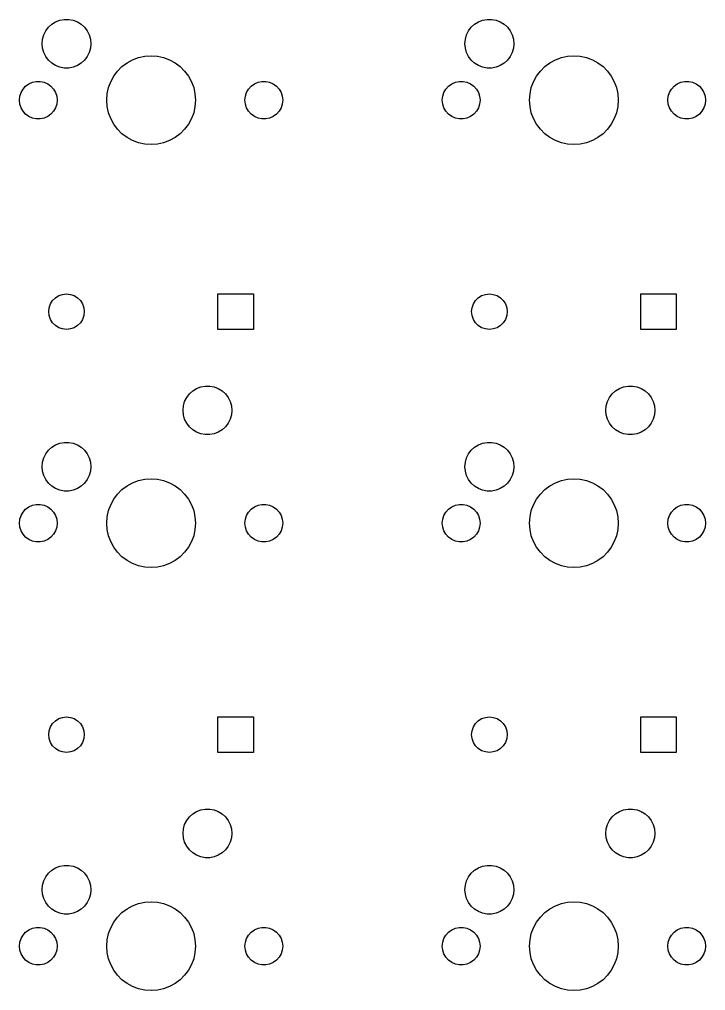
# Model space of a CAD drawing. Extents: x 1.29 to 4.49, y -7.63 to -0.77.
# Drawn here: x 2.967 to 4.183, y -4.279 to -2.557 of the extents above; entities that cross this region are included whole.
import ezdxf

# ---------------------------------------------------------------- set-up
doc = ezdxf.new("R2010")
doc.units = 0
doc.header["$MEASUREMENT"] = 0
doc.layers.add('BLACK', color=7, linetype='CONTINUOUS')

msp = doc.modelspace()

# ---------------------------------------------------------------- linework, layer by layer
at = {"layer": 'BLACK', "linetype": 'CONTINUOUS'}
for p, q in [((3.018, -2.5708), (3.0239, -2.5654)), ((3.0239, -2.5654), (3.0307, -2.5612)), ((3.0307, -2.5612), (3.0381, -2.5583)), ((3.0381, -2.5583), (3.046, -2.5569)), ((3.046, -2.5569), (3.054, -2.5569)), ((3.054, -2.5569), (3.0619, -2.5583)), ((3.0619, -2.5583), (3.0693, -2.5612)), ((3.0693, -2.5612), (3.0761, -2.5654)), ((3.0761, -2.5654), (3.082, -2.5708)), ((3.768, -2.5708), (3.7739, -2.5654)), ((3.7739, -2.5654), (3.7807, -2.5612)), ((3.7807, -2.5612), (3.7881, -2.5583)), ((3.7881, -2.5583), (3.796, -2.5569)), ((3.796, -2.5569), (3.804, -2.5569)), ((3.804, -2.5569), (3.8119, -2.5583)), ((3.8119, -2.5583), (3.8193, -2.5612)), ((3.8193, -2.5612), (3.8261, -2.5654)), ((3.8261, -2.5654), (3.832, -2.5708)), ((3.0096, -2.5844), (3.0132, -2.5772)), ((3.0132, -2.5772), (3.018, -2.5708)), ((3.082, -2.5708), (3.0868, -2.5772)), ((3.0868, -2.5772), (3.0904, -2.5844)), ((3.7596, -2.5844), (3.7632, -2.5772)), ((3.7632, -2.5772), (3.768, -2.5708)), ((3.832, -2.5708), (3.8368, -2.5772)), ((3.8368, -2.5772), (3.8404, -2.5844)), ((3.0067, -2.6), (3.0074, -2.592)), ((3.0074, -2.608), (3.0067, -2.6)), ((3.0074, -2.592), (3.0096, -2.5844)), ((3.0904, -2.5844), (3.0926, -2.592)), ((3.0926, -2.592), (3.0933, -2.6)), ((3.0933, -2.6), (3.0926, -2.608)), ((3.7567, -2.6), (3.7574, -2.592)), ((3.7574, -2.608), (3.7567, -2.6)), ((3.7574, -2.592), (3.7596, -2.5844)), ((3.8404, -2.5844), (3.8426, -2.592)), ((3.8426, -2.592), (3.8433, -2.6)), ((3.8433, -2.6), (3.8426, -2.608)), ((3.0096, -2.6156), (3.0074, -2.608)), ((3.0132, -2.6228), (3.0096, -2.6156)), ((3.0904, -2.6156), (3.0868, -2.6228)), ((3.0926, -2.608), (3.0904, -2.6156)), ((3.7596, -2.6156), (3.7574, -2.608)), ((3.7632, -2.6228), (3.7596, -2.6156)), ((3.8404, -2.6156), (3.8368, -2.6228)), ((3.8426, -2.608), (3.8404, -2.6156)), ((3.018, -2.6292), (3.0132, -2.6228)), ((3.0239, -2.6346), (3.018, -2.6292)), ((3.082, -2.6292), (3.0761, -2.6346)), ((3.0868, -2.6228), (3.082, -2.6292)), ((3.1484, -2.6405), (3.1574, -2.6338)), ((3.1574, -2.6338), (3.1673, -2.6284)), ((3.1673, -2.6284), (3.1778, -2.6244)), ((3.1778, -2.6244), (3.1888, -2.6221)), ((3.1888, -2.6221), (3.2, -2.6213)), ((3.2, -2.6213), (3.2112, -2.6221)), ((3.2112, -2.6221), (3.2222, -2.6244)), ((3.2222, -2.6244), (3.2327, -2.6284)), ((3.2327, -2.6284), (3.2426, -2.6338)), ((3.2426, -2.6338), (3.2516, -2.6405)), ((3.768, -2.6292), (3.7632, -2.6228)), ((3.7739, -2.6346), (3.768, -2.6292)), ((3.832, -2.6292), (3.8261, -2.6346)), ((3.8368, -2.6228), (3.832, -2.6292)), ((3.8984, -2.6405), (3.9074, -2.6338)), ((3.9074, -2.6338), (3.9173, -2.6284)), ((3.9173, -2.6284), (3.9278, -2.6244)), ((3.9278, -2.6244), (3.9388, -2.6221)), ((3.9388, -2.6221), (3.95, -2.6213)), ((3.95, -2.6213), (3.9612, -2.6221)), ((3.9612, -2.6221), (3.9722, -2.6244)), ((3.9722, -2.6244), (3.9827, -2.6284)), ((3.9827, -2.6284), (3.9926, -2.6338)), ((3.9926, -2.6338), (4.0016, -2.6405)), ((3.0307, -2.6388), (3.0239, -2.6346)), ((3.0381, -2.6417), (3.0307, -2.6388)), ((3.046, -2.6431), (3.0381, -2.6417)), ((3.054, -2.6431), (3.046, -2.6431)), ((3.0619, -2.6417), (3.054, -2.6431)), ((3.0693, -2.6388), (3.0619, -2.6417)), ((3.0761, -2.6346), (3.0693, -2.6388)), ((3.1338, -2.6574), (3.1405, -2.6484)), ((3.1405, -2.6484), (3.1484, -2.6405)), ((3.2516, -2.6405), (3.2595, -2.6484)), ((3.2595, -2.6484), (3.2662, -2.6574)), ((3.7807, -2.6388), (3.7739, -2.6346)), ((3.7881, -2.6417), (3.7807, -2.6388)), ((3.796, -2.6431), (3.7881, -2.6417)), ((3.804, -2.6431), (3.796, -2.6431)), ((3.8119, -2.6417), (3.804, -2.6431)), ((3.8193, -2.6388), (3.8119, -2.6417)), ((3.8261, -2.6346), (3.8193, -2.6388)), ((3.8838, -2.6574), (3.8905, -2.6484)), ((3.8905, -2.6484), (3.8984, -2.6405)), ((4.0016, -2.6405), (4.0095, -2.6484)), ((4.0095, -2.6484), (4.0162, -2.6574)), ((2.9833, -2.671), (2.9897, -2.6682)), ((2.9897, -2.6682), (2.9965, -2.6667)), ((2.9965, -2.6667), (3.0035, -2.6667)), ((3.0035, -2.6667), (3.0103, -2.6682)), ((3.0103, -2.6682), (3.0167, -2.671)), ((3.1244, -2.6778), (3.1284, -2.6673)), ((3.1284, -2.6673), (3.1338, -2.6574)), ((3.2662, -2.6574), (3.2716, -2.6673)), ((3.2716, -2.6673), (3.2756, -2.6778)), ((3.3833, -2.671), (3.3897, -2.6682)), ((3.3897, -2.6682), (3.3965, -2.6667)), ((3.3965, -2.6667), (3.4035, -2.6667)), ((3.4035, -2.6667), (3.4103, -2.6682)), ((3.4103, -2.6682), (3.4167, -2.671)), ((3.7333, -2.671), (3.7397, -2.6682)), ((3.7397, -2.6682), (3.7465, -2.6667)), ((3.7465, -2.6667), (3.7535, -2.6667)), ((3.7535, -2.6667), (3.7603, -2.6682)), ((3.7603, -2.6682), (3.7667, -2.671)), ((3.8744, -2.6778), (3.8784, -2.6673)), ((3.8784, -2.6673), (3.8838, -2.6574)), ((4.0162, -2.6574), (4.0216, -2.6673)), ((4.0216, -2.6673), (4.0256, -2.6778)), ((4.1333, -2.671), (4.1397, -2.6682)), ((4.1397, -2.6682), (4.1465, -2.6667)), ((4.1465, -2.6667), (4.1535, -2.6667)), ((4.1535, -2.6667), (4.1603, -2.6682)), ((4.1603, -2.6682), (4.1667, -2.671)), ((2.9694, -2.6864), (2.9729, -2.6803)), ((2.9729, -2.6803), (2.9776, -2.6751)), ((2.9776, -2.6751), (2.9833, -2.671)), ((3.0167, -2.671), (3.0224, -2.6751)), ((3.0224, -2.6751), (3.0271, -2.6803)), ((3.0271, -2.6803), (3.0306, -2.6864)), ((3.1221, -2.6888), (3.1244, -2.6778)), ((3.2756, -2.6778), (3.2779, -2.6888)), ((3.3694, -2.6864), (3.3729, -2.6803)), ((3.3729, -2.6803), (3.3776, -2.6751)), ((3.3776, -2.6751), (3.3833, -2.671)), ((3.4167, -2.671), (3.4224, -2.6751)), ((3.4224, -2.6751), (3.4271, -2.6803)), ((3.4271, -2.6803), (3.4306, -2.6864)), ((3.7194, -2.6864), (3.7229, -2.6803)), ((3.7229, -2.6803), (3.7276, -2.6751)), ((3.7276, -2.6751), (3.7333, -2.671)), ((3.7667, -2.671), (3.7724, -2.6751)), ((3.7724, -2.6751), (3.7771, -2.6803)), ((3.7771, -2.6803), (3.7806, -2.6864)), ((3.8721, -2.6888), (3.8744, -2.6778)), ((4.0256, -2.6778), (4.0279, -2.6888)), ((4.1194, -2.6864), (4.1229, -2.6803)), ((4.1229, -2.6803), (4.1276, -2.6751)), ((4.1276, -2.6751), (4.1333, -2.671)), ((4.1667, -2.671), (4.1724, -2.6751)), ((4.1724, -2.6751), (4.1771, -2.6803)), ((4.1771, -2.6803), (4.1806, -2.6864)), ((2.9665, -2.7), (2.9673, -2.693)), ((2.9673, -2.707), (2.9665, -2.7)), ((2.9673, -2.693), (2.9694, -2.6864)), ((3.0306, -2.6864), (3.0327, -2.693)), ((3.0327, -2.693), (3.0335, -2.7)), ((3.0335, -2.7), (3.0327, -2.707)), ((3.1213, -2.7), (3.1221, -2.6888)), ((3.1221, -2.7112), (3.1213, -2.7)), ((3.2779, -2.6888), (3.2787, -2.7)), ((3.2787, -2.7), (3.2779, -2.7112)), ((3.3665, -2.7), (3.3673, -2.693)), ((3.3673, -2.707), (3.3665, -2.7)), ((3.3673, -2.693), (3.3694, -2.6864)), ((3.4306, -2.6864), (3.4327, -2.693)), ((3.4327, -2.693), (3.4335, -2.7)), ((3.4335, -2.7), (3.4327, -2.707)), ((3.7165, -2.7), (3.7173, -2.693)), ((3.7173, -2.707), (3.7165, -2.7)), ((3.7173, -2.693), (3.7194, -2.6864)), ((3.7806, -2.6864), (3.7827, -2.693)), ((3.7827, -2.693), (3.7835, -2.7)), ((3.7835, -2.7), (3.7827, -2.707)), ((3.8713, -2.7), (3.8721, -2.6888)), ((3.8721, -2.7112), (3.8713, -2.7)), ((4.0279, -2.6888), (4.0287, -2.7)), ((4.0287, -2.7), (4.0279, -2.7112)), ((4.1165, -2.7), (4.1173, -2.693)), ((4.1173, -2.707), (4.1165, -2.7)), ((4.1173, -2.693), (4.1194, -2.6864)), ((4.1806, -2.6864), (4.1827, -2.693)), ((4.1827, -2.693), (4.1835, -2.7)), ((4.1835, -2.7), (4.1827, -2.707)), ((2.9694, -2.7136), (2.9673, -2.707)), ((2.9729, -2.7197), (2.9694, -2.7136)), ((2.9776, -2.7249), (2.9729, -2.7197)), ((3.0271, -2.7197), (3.0224, -2.7249)), ((3.0306, -2.7136), (3.0271, -2.7197)), ((3.0327, -2.707), (3.0306, -2.7136)), ((3.1244, -2.7222), (3.1221, -2.7112)), ((3.2779, -2.7112), (3.2756, -2.7222)), ((3.3694, -2.7136), (3.3673, -2.707)), ((3.3729, -2.7197), (3.3694, -2.7136)), ((3.3776, -2.7249), (3.3729, -2.7197)), ((3.4271, -2.7197), (3.4224, -2.7249)), ((3.4306, -2.7136), (3.4271, -2.7197)), ((3.4327, -2.707), (3.4306, -2.7136)), ((3.7194, -2.7136), (3.7173, -2.707)), ((3.7229, -2.7197), (3.7194, -2.7136)), ((3.7276, -2.7249), (3.7229, -2.7197)), ((3.7771, -2.7197), (3.7724, -2.7249)), ((3.7806, -2.7136), (3.7771, -2.7197)), ((3.7827, -2.707), (3.7806, -2.7136)), ((3.8744, -2.7222), (3.8721, -2.7112)), ((4.0279, -2.7112), (4.0256, -2.7222)), ((4.1194, -2.7136), (4.1173, -2.707)), ((4.1229, -2.7197), (4.1194, -2.7136)), ((4.1276, -2.7249), (4.1229, -2.7197)), ((4.1771, -2.7197), (4.1724, -2.7249)), ((4.1806, -2.7136), (4.1771, -2.7197)), ((4.1827, -2.707), (4.1806, -2.7136)), ((2.9833, -2.729), (2.9776, -2.7249)), ((2.9897, -2.7318), (2.9833, -2.729)), ((2.9965, -2.7333), (2.9897, -2.7318)), ((3.0035, -2.7333), (2.9965, -2.7333)), ((3.0103, -2.7318), (3.0035, -2.7333)), ((3.0167, -2.729), (3.0103, -2.7318)), ((3.0224, -2.7249), (3.0167, -2.729)), ((3.1284, -2.7327), (3.1244, -2.7222)), ((3.1338, -2.7426), (3.1284, -2.7327)), ((3.2716, -2.7327), (3.2662, -2.7426)), ((3.2756, -2.7222), (3.2716, -2.7327)), ((3.3833, -2.729), (3.3776, -2.7249)), ((3.3897, -2.7318), (3.3833, -2.729)), ((3.3965, -2.7333), (3.3897, -2.7318)), ((3.4035, -2.7333), (3.3965, -2.7333)), ((3.4103, -2.7318), (3.4035, -2.7333)), ((3.4167, -2.729), (3.4103, -2.7318)), ((3.4224, -2.7249), (3.4167, -2.729)), ((3.7333, -2.729), (3.7276, -2.7249)), ((3.7397, -2.7318), (3.7333, -2.729)), ((3.7465, -2.7333), (3.7397, -2.7318)), ((3.7535, -2.7333), (3.7465, -2.7333)), ((3.7603, -2.7318), (3.7535, -2.7333)), ((3.7667, -2.729), (3.7603, -2.7318)), ((3.7724, -2.7249), (3.7667, -2.729)), ((3.8784, -2.7327), (3.8744, -2.7222)), ((3.8838, -2.7426), (3.8784, -2.7327)), ((4.0216, -2.7327), (4.0162, -2.7426)), ((4.0256, -2.7222), (4.0216, -2.7327)), ((4.1333, -2.729), (4.1276, -2.7249)), ((4.1397, -2.7318), (4.1333, -2.729)), ((4.1465, -2.7333), (4.1397, -2.7318)), ((4.1535, -2.7333), (4.1465, -2.7333)), ((4.1603, -2.7318), (4.1535, -2.7333)), ((4.1667, -2.729), (4.1603, -2.7318)), ((4.1724, -2.7249), (4.1667, -2.729)), ((3.1405, -2.7516), (3.1338, -2.7426)), ((3.1484, -2.7595), (3.1405, -2.7516)), ((3.2595, -2.7516), (3.2516, -2.7595)), ((3.2662, -2.7426), (3.2595, -2.7516)), ((3.8905, -2.7516), (3.8838, -2.7426)), ((3.8984, -2.7595), (3.8905, -2.7516)), ((4.0095, -2.7516), (4.0016, -2.7595)), ((4.0162, -2.7426), (4.0095, -2.7516)), ((3.1574, -2.7662), (3.1484, -2.7595)), ((3.1673, -2.7716), (3.1574, -2.7662)), ((3.1778, -2.7756), (3.1673, -2.7716)), ((3.2327, -2.7716), (3.2222, -2.7756)), ((3.2426, -2.7662), (3.2327, -2.7716)), ((3.2516, -2.7595), (3.2426, -2.7662)), ((3.9074, -2.7662), (3.8984, -2.7595)), ((3.9173, -2.7716), (3.9074, -2.7662)), ((3.9278, -2.7756), (3.9173, -2.7716)), ((3.9827, -2.7716), (3.9722, -2.7756)), ((3.9926, -2.7662), (3.9827, -2.7716)), ((4.0016, -2.7595), (3.9926, -2.7662)), ((3.1888, -2.7779), (3.1778, -2.7756)), ((3.2, -2.7787), (3.1888, -2.7779)), ((3.2112, -2.7779), (3.2, -2.7787)), ((3.2222, -2.7756), (3.2112, -2.7779)), ((3.9388, -2.7779), (3.9278, -2.7756)), ((3.95, -2.7787), (3.9388, -2.7779)), ((3.9612, -2.7779), (3.95, -2.7787)), ((3.9722, -2.7756), (3.9612, -2.7779)), ((3.0304, -3.0504), (3.0363, -3.0466)), ((3.0363, -3.0466), (3.043, -3.0443)), ((3.043, -3.0443), (3.05, -3.0435)), ((3.05, -3.0435), (3.057, -3.0443)), ((3.057, -3.0443), (3.0637, -3.0466)), ((3.0637, -3.0466), (3.0696, -3.0504)), ((3.3185, -3.1065), (3.3185, -3.0435)), ((3.3185, -3.0435), (3.3815, -3.0435)), ((3.3815, -3.0435), (3.3815, -3.1065)), ((3.7804, -3.0504), (3.7863, -3.0466)), ((3.7863, -3.0466), (3.793, -3.0443)), ((3.793, -3.0443), (3.8, -3.0435)), ((3.8, -3.0435), (3.807, -3.0443)), ((3.807, -3.0443), (3.8137, -3.0466)), ((3.8137, -3.0466), (3.8196, -3.0504)), ((4.0685, -3.1065), (4.0685, -3.0435)), ((4.0685, -3.0435), (4.1315, -3.0435)), ((4.1315, -3.0435), (4.1315, -3.1065)), ((3.0193, -3.068), (3.0216, -3.0613)), ((3.0216, -3.0613), (3.0254, -3.0554)), ((3.0254, -3.0554), (3.0304, -3.0504)), ((3.0696, -3.0504), (3.0746, -3.0554)), ((3.0746, -3.0554), (3.0784, -3.0613)), ((3.0784, -3.0613), (3.0807, -3.068)), ((3.7693, -3.068), (3.7716, -3.0613)), ((3.7716, -3.0613), (3.7754, -3.0554)), ((3.7754, -3.0554), (3.7804, -3.0504)), ((3.8196, -3.0504), (3.8246, -3.0554)), ((3.8246, -3.0554), (3.8284, -3.0613)), ((3.8284, -3.0613), (3.8307, -3.068)), ((3.0185, -3.075), (3.0193, -3.068)), ((3.0193, -3.082), (3.0185, -3.075)), ((3.0216, -3.0887), (3.0193, -3.082)), ((3.0807, -3.082), (3.0784, -3.0887)), ((3.0807, -3.068), (3.0815, -3.075)), ((3.0815, -3.075), (3.0807, -3.082)), ((3.7685, -3.075), (3.7693, -3.068)), ((3.7693, -3.082), (3.7685, -3.075)), ((3.7716, -3.0887), (3.7693, -3.082)), ((3.8307, -3.082), (3.8284, -3.0887)), ((3.8307, -3.068), (3.8315, -3.075)), ((3.8315, -3.075), (3.8307, -3.082)), ((3.0254, -3.0946), (3.0216, -3.0887)), ((3.0304, -3.0996), (3.0254, -3.0946)), ((3.0746, -3.0946), (3.0696, -3.0996)), ((3.0784, -3.0887), (3.0746, -3.0946)), ((3.7754, -3.0946), (3.7716, -3.0887)), ((3.7804, -3.0996), (3.7754, -3.0946)), ((3.8246, -3.0946), (3.8196, -3.0996)), ((3.8284, -3.0887), (3.8246, -3.0946)), ((3.0363, -3.1034), (3.0304, -3.0996)), ((3.043, -3.1057), (3.0363, -3.1034)), ((3.05, -3.1065), (3.043, -3.1057)), ((3.057, -3.1057), (3.05, -3.1065)), ((3.0637, -3.1034), (3.057, -3.1057)), ((3.0696, -3.0996), (3.0637, -3.1034)), ((3.3815, -3.1065), (3.3185, -3.1065)), ((3.7863, -3.1034), (3.7804, -3.0996)), ((3.793, -3.1057), (3.7863, -3.1034)), ((3.8, -3.1065), (3.793, -3.1057)), ((3.807, -3.1057), (3.8, -3.1065)), ((3.8137, -3.1034), (3.807, -3.1057)), ((3.8196, -3.0996), (3.8137, -3.1034)), ((4.1315, -3.1065), (4.0685, -3.1065)), ((3.268, -3.2208), (3.2739, -3.2154)), ((3.2739, -3.2154), (3.2807, -3.2112)), ((3.2807, -3.2112), (3.2881, -3.2083)), ((3.2881, -3.2083), (3.296, -3.2069)), ((3.296, -3.2069), (3.304, -3.2069)), ((3.304, -3.2069), (3.3119, -3.2083)), ((3.3119, -3.2083), (3.3193, -3.2112)), ((3.3193, -3.2112), (3.3261, -3.2154)), ((3.3261, -3.2154), (3.332, -3.2208)), ((4.018, -3.2208), (4.0239, -3.2154)), ((4.0239, -3.2154), (4.0307, -3.2112)), ((4.0307, -3.2112), (4.0381, -3.2083)), ((4.0381, -3.2083), (4.046, -3.2069)), ((4.046, -3.2069), (4.054, -3.2069)), ((4.054, -3.2069), (4.0619, -3.2083)), ((4.0619, -3.2083), (4.0693, -3.2112)), ((4.0693, -3.2112), (4.0761, -3.2154)), ((4.0761, -3.2154), (4.082, -3.2208)), ((3.2574, -3.242), (3.2596, -3.2344)), ((3.2596, -3.2344), (3.2632, -3.2272)), ((3.2632, -3.2272), (3.268, -3.2208)), ((3.332, -3.2208), (3.3368, -3.2272)), ((3.3368, -3.2272), (3.3404, -3.2344)), ((3.3404, -3.2344), (3.3426, -3.242)), ((4.0074, -3.242), (4.0096, -3.2344)), ((4.0096, -3.2344), (4.0132, -3.2272)), ((4.0132, -3.2272), (4.018, -3.2208)), ((4.082, -3.2208), (4.0868, -3.2272)), ((4.0868, -3.2272), (4.0904, -3.2344)), ((4.0904, -3.2344), (4.0926, -3.242)), ((3.2567, -3.25), (3.2574, -3.242)), ((3.2574, -3.258), (3.2567, -3.25)), ((3.3426, -3.242), (3.3433, -3.25)), ((3.3433, -3.25), (3.3426, -3.258)), ((4.0067, -3.25), (4.0074, -3.242)), ((4.0074, -3.258), (4.0067, -3.25)), ((4.0926, -3.242), (4.0933, -3.25)), ((4.0933, -3.25), (4.0926, -3.258)), ((3.2596, -3.2656), (3.2574, -3.258)), ((3.2632, -3.2728), (3.2596, -3.2656)), ((3.3404, -3.2656), (3.3368, -3.2728)), ((3.3426, -3.258), (3.3404, -3.2656)), ((4.0096, -3.2656), (4.0074, -3.258)), ((4.0132, -3.2728), (4.0096, -3.2656)), ((4.0904, -3.2656), (4.0868, -3.2728)), ((4.0926, -3.258), (4.0904, -3.2656)), ((3.268, -3.2792), (3.2632, -3.2728)), ((3.2739, -3.2846), (3.268, -3.2792)), ((3.2807, -3.2888), (3.2739, -3.2846)), ((3.3261, -3.2846), (3.3193, -3.2888)), ((3.332, -3.2792), (3.3261, -3.2846)), ((3.3368, -3.2728), (3.332, -3.2792)), ((4.018, -3.2792), (4.0132, -3.2728)), ((4.0239, -3.2846), (4.018, -3.2792)), ((4.0307, -3.2888), (4.0239, -3.2846)), ((4.0761, -3.2846), (4.0693, -3.2888)), ((4.082, -3.2792), (4.0761, -3.2846)), ((4.0868, -3.2728), (4.082, -3.2792)), ((3.2881, -3.2917), (3.2807, -3.2888)), ((3.296, -3.2931), (3.2881, -3.2917)), ((3.304, -3.2931), (3.296, -3.2931)), ((3.3119, -3.2917), (3.304, -3.2931)), ((3.3193, -3.2888), (3.3119, -3.2917)), ((4.0381, -3.2917), (4.0307, -3.2888)), ((4.046, -3.2931), (4.0381, -3.2917)), ((4.054, -3.2931), (4.046, -3.2931)), ((4.0619, -3.2917), (4.054, -3.2931)), ((4.0693, -3.2888), (4.0619, -3.2917)), ((3.0132, -3.3272), (3.018, -3.3208)), ((3.018, -3.3208), (3.0239, -3.3154)), ((3.0239, -3.3154), (3.0307, -3.3112)), ((3.0307, -3.3112), (3.0381, -3.3083)), ((3.0381, -3.3083), (3.046, -3.3069)), ((3.046, -3.3069), (3.054, -3.3069)), ((3.054, -3.3069), (3.0619, -3.3083)), ((3.0619, -3.3083), (3.0693, -3.3112)), ((3.0693, -3.3112), (3.0761, -3.3154)), ((3.0761, -3.3154), (3.082, -3.3208)), ((3.082, -3.3208), (3.0868, -3.3272)), ((3.7632, -3.3272), (3.768, -3.3208)), ((3.768, -3.3208), (3.7739, -3.3154)), ((3.7739, -3.3154), (3.7807, -3.3112)), ((3.7807, -3.3112), (3.7881, -3.3083)), ((3.7881, -3.3083), (3.796, -3.3069)), ((3.796, -3.3069), (3.804, -3.3069)), ((3.804, -3.3069), (3.8119, -3.3083)), ((3.8119, -3.3083), (3.8193, -3.3112)), ((3.8193, -3.3112), (3.8261, -3.3154)), ((3.8261, -3.3154), (3.832, -3.3208)), ((3.832, -3.3208), (3.8368, -3.3272)), ((3.0074, -3.342), (3.0096, -3.3344)), ((3.0096, -3.3344), (3.0132, -3.3272)), ((3.0868, -3.3272), (3.0904, -3.3344)), ((3.0904, -3.3344), (3.0926, -3.342)), ((3.7574, -3.342), (3.7596, -3.3344)), ((3.7596, -3.3344), (3.7632, -3.3272)), ((3.8368, -3.3272), (3.8404, -3.3344)), ((3.8404, -3.3344), (3.8426, -3.342)), ((3.0067, -3.35), (3.0074, -3.342)), ((3.0074, -3.358), (3.0067, -3.35)), ((3.0926, -3.342), (3.0933, -3.35)), ((3.0933, -3.35), (3.0926, -3.358)), ((3.7567, -3.35), (3.7574, -3.342)), ((3.7574, -3.358), (3.7567, -3.35)), ((3.8426, -3.342), (3.8433, -3.35)), ((3.8433, -3.35), (3.8426, -3.358)), ((3.0096, -3.3656), (3.0074, -3.358)), ((3.0132, -3.3728), (3.0096, -3.3656)), ((3.018, -3.3792), (3.0132, -3.3728)), ((3.0868, -3.3728), (3.082, -3.3792)), ((3.0904, -3.3656), (3.0868, -3.3728)), ((3.0926, -3.358), (3.0904, -3.3656)), ((3.1673, -3.3784), (3.1778, -3.3744)), ((3.1778, -3.3744), (3.1888, -3.3721)), ((3.1888, -3.3721), (3.2, -3.3713)), ((3.2, -3.3713), (3.2112, -3.3721)), ((3.2112, -3.3721), (3.2222, -3.3744)), ((3.2222, -3.3744), (3.2327, -3.3784)), ((3.7596, -3.3656), (3.7574, -3.358)), ((3.7632, -3.3728), (3.7596, -3.3656)), ((3.768, -3.3792), (3.7632, -3.3728)), ((3.8368, -3.3728), (3.832, -3.3792)), ((3.8404, -3.3656), (3.8368, -3.3728)), ((3.8426, -3.358), (3.8404, -3.3656)), ((3.9173, -3.3784), (3.9278, -3.3744)), ((3.9278, -3.3744), (3.9388, -3.3721)), ((3.9388, -3.3721), (3.95, -3.3713)), ((3.95, -3.3713), (3.9612, -3.3721)), ((3.9612, -3.3721), (3.9722, -3.3744)), ((3.9722, -3.3744), (3.9827, -3.3784)), ((3.0239, -3.3846), (3.018, -3.3792)), ((3.0307, -3.3888), (3.0239, -3.3846)), ((3.0381, -3.3917), (3.0307, -3.3888)), ((3.046, -3.3931), (3.0381, -3.3917)), ((3.0619, -3.3917), (3.054, -3.3931)), ((3.0693, -3.3888), (3.0619, -3.3917)), ((3.0761, -3.3846), (3.0693, -3.3888)), ((3.082, -3.3792), (3.0761, -3.3846)), ((3.1405, -3.3984), (3.1484, -3.3905)), ((3.1484, -3.3905), (3.1574, -3.3838)), ((3.1574, -3.3838), (3.1673, -3.3784)), ((3.2327, -3.3784), (3.2426, -3.3838)), ((3.2426, -3.3838), (3.2516, -3.3905)), ((3.2516, -3.3905), (3.2595, -3.3984)), ((3.7739, -3.3846), (3.768, -3.3792)), ((3.7807, -3.3888), (3.7739, -3.3846)), ((3.7881, -3.3917), (3.7807, -3.3888)), ((3.796, -3.3931), (3.7881, -3.3917)), ((3.8119, -3.3917), (3.804, -3.3931)), ((3.8193, -3.3888), (3.8119, -3.3917)), ((3.8261, -3.3846), (3.8193, -3.3888)), ((3.832, -3.3792), (3.8261, -3.3846)), ((3.8905, -3.3984), (3.8984, -3.3905)), ((3.8984, -3.3905), (3.9074, -3.3838)), ((3.9074, -3.3838), (3.9173, -3.3784)), ((3.9827, -3.3784), (3.9926, -3.3838)), ((3.9926, -3.3838), (4.0016, -3.3905)), ((4.0016, -3.3905), (4.0095, -3.3984)), ((3.054, -3.3931), (3.046, -3.3931)), ((3.1284, -3.4173), (3.1338, -3.4074)), ((3.1338, -3.4074), (3.1405, -3.3984)), ((3.2595, -3.3984), (3.2662, -3.4074)), ((3.2662, -3.4074), (3.2716, -3.4173)), ((3.804, -3.3931), (3.796, -3.3931)), ((3.8784, -3.4173), (3.8838, -3.4074)), ((3.8838, -3.4074), (3.8905, -3.3984)), ((4.0095, -3.3984), (4.0162, -3.4074)), ((4.0162, -3.4074), (4.0216, -3.4173)), ((2.9729, -3.4303), (2.9776, -3.4251)), ((2.9776, -3.4251), (2.9833, -3.421)), ((2.9833, -3.421), (2.9897, -3.4182)), ((2.9897, -3.4182), (2.9965, -3.4167)), ((2.9965, -3.4167), (3.0035, -3.4167)), ((3.0035, -3.4167), (3.0103, -3.4182)), ((3.0103, -3.4182), (3.0167, -3.421)), ((3.0167, -3.421), (3.0224, -3.4251)), ((3.0224, -3.4251), (3.0271, -3.4303)), ((3.1244, -3.4278), (3.1284, -3.4173)), ((3.2716, -3.4173), (3.2756, -3.4278)), ((3.3729, -3.4303), (3.3776, -3.4251)), ((3.3776, -3.4251), (3.3833, -3.421)), ((3.3833, -3.421), (3.3897, -3.4182)), ((3.3897, -3.4182), (3.3965, -3.4167)), ((3.3965, -3.4167), (3.4035, -3.4167)), ((3.4035, -3.4167), (3.4103, -3.4182)), ((3.4103, -3.4182), (3.4167, -3.421)), ((3.4167, -3.421), (3.4224, -3.4251)), ((3.4224, -3.4251), (3.4271, -3.4303)), ((3.7229, -3.4303), (3.7276, -3.4251)), ((3.7276, -3.4251), (3.7333, -3.421)), ((3.7333, -3.421), (3.7397, -3.4182)), ((3.7397, -3.4182), (3.7465, -3.4167)), ((3.7465, -3.4167), (3.7535, -3.4167)), ((3.7535, -3.4167), (3.7603, -3.4182)), ((3.7603, -3.4182), (3.7667, -3.421)), ((3.7667, -3.421), (3.7724, -3.4251)), ((3.7724, -3.4251), (3.7771, -3.4303)), ((3.8744, -3.4278), (3.8784, -3.4173)), ((4.0216, -3.4173), (4.0256, -3.4278)), ((4.1229, -3.4303), (4.1276, -3.4251)), ((4.1276, -3.4251), (4.1333, -3.421)), ((4.1333, -3.421), (4.1397, -3.4182)), ((4.1397, -3.4182), (4.1465, -3.4167)), ((4.1465, -3.4167), (4.1535, -3.4167)), ((4.1535, -3.4167), (4.1603, -3.4182)), ((4.1603, -3.4182), (4.1667, -3.421)), ((4.1667, -3.421), (4.1724, -3.4251)), ((4.1724, -3.4251), (4.1771, -3.4303)), ((2.9665, -3.45), (2.9673, -3.443)), ((2.9673, -3.443), (2.9694, -3.4364)), ((2.9694, -3.4364), (2.9729, -3.4303)), ((3.0271, -3.4303), (3.0306, -3.4364)), ((3.0306, -3.4364), (3.0327, -3.443)), ((3.0327, -3.443), (3.0335, -3.45)), ((3.1213, -3.45), (3.1221, -3.4388)), ((3.1221, -3.4388), (3.1244, -3.4278)), ((3.2756, -3.4278), (3.2779, -3.4388)), ((3.2779, -3.4388), (3.2787, -3.45)), ((3.3665, -3.45), (3.3673, -3.443)), ((3.3673, -3.443), (3.3694, -3.4364)), ((3.3694, -3.4364), (3.3729, -3.4303)), ((3.4271, -3.4303), (3.4306, -3.4364)), ((3.4306, -3.4364), (3.4327, -3.443)), ((3.4327, -3.443), (3.4335, -3.45)), ((3.7165, -3.45), (3.7173, -3.443)), ((3.7173, -3.443), (3.7194, -3.4364)), ((3.7194, -3.4364), (3.7229, -3.4303)), ((3.7771, -3.4303), (3.7806, -3.4364)), ((3.7806, -3.4364), (3.7827, -3.443)), ((3.7827, -3.443), (3.7835, -3.45)), ((3.8713, -3.45), (3.8721, -3.4388)), ((3.8721, -3.4388), (3.8744, -3.4278)), ((4.0256, -3.4278), (4.0279, -3.4388)), ((4.0279, -3.4388), (4.0287, -3.45)), ((4.1165, -3.45), (4.1173, -3.443)), ((4.1173, -3.443), (4.1194, -3.4364)), ((4.1194, -3.4364), (4.1229, -3.4303)), ((4.1771, -3.4303), (4.1806, -3.4364)), ((4.1806, -3.4364), (4.1827, -3.443)), ((4.1827, -3.443), (4.1835, -3.45)), ((2.9673, -3.457), (2.9665, -3.45)), ((2.9694, -3.4636), (2.9673, -3.457)), ((3.0327, -3.457), (3.0306, -3.4636)), ((3.0335, -3.45), (3.0327, -3.457)), ((3.1221, -3.4612), (3.1213, -3.45)), ((3.2787, -3.45), (3.2779, -3.4612)), ((3.3673, -3.457), (3.3665, -3.45)), ((3.3694, -3.4636), (3.3673, -3.457)), ((3.4327, -3.457), (3.4306, -3.4636)), ((3.4335, -3.45), (3.4327, -3.457)), ((3.7173, -3.457), (3.7165, -3.45)), ((3.7194, -3.4636), (3.7173, -3.457)), ((3.7827, -3.457), (3.7806, -3.4636)), ((3.7835, -3.45), (3.7827, -3.457)), ((3.8721, -3.4612), (3.8713, -3.45)), ((4.0287, -3.45), (4.0279, -3.4612)), ((4.1173, -3.457), (4.1165, -3.45)), ((4.1194, -3.4636), (4.1173, -3.457)), ((4.1827, -3.457), (4.1806, -3.4636)), ((4.1835, -3.45), (4.1827, -3.457)), ((2.9729, -3.4697), (2.9694, -3.4636)), ((2.9776, -3.4749), (2.9729, -3.4697)), ((2.9833, -3.479), (2.9776, -3.4749)), ((3.0224, -3.4749), (3.0167, -3.479)), ((3.0271, -3.4697), (3.0224, -3.4749)), ((3.0306, -3.4636), (3.0271, -3.4697)), ((3.1244, -3.4722), (3.1221, -3.4612)), ((3.1284, -3.4827), (3.1244, -3.4722)), ((3.2756, -3.4722), (3.2716, -3.4827)), ((3.2779, -3.4612), (3.2756, -3.4722)), ((3.3729, -3.4697), (3.3694, -3.4636)), ((3.3776, -3.4749), (3.3729, -3.4697)), ((3.3833, -3.479), (3.3776, -3.4749)), ((3.4224, -3.4749), (3.4167, -3.479)), ((3.4271, -3.4697), (3.4224, -3.4749)), ((3.4306, -3.4636), (3.4271, -3.4697)), ((3.7229, -3.4697), (3.7194, -3.4636)), ((3.7276, -3.4749), (3.7229, -3.4697)), ((3.7333, -3.479), (3.7276, -3.4749)), ((3.7724, -3.4749), (3.7667, -3.479)), ((3.7771, -3.4697), (3.7724, -3.4749)), ((3.7806, -3.4636), (3.7771, -3.4697)), ((3.8744, -3.4722), (3.8721, -3.4612)), ((3.8784, -3.4827), (3.8744, -3.4722)), ((4.0256, -3.4722), (4.0216, -3.4827)), ((4.0279, -3.4612), (4.0256, -3.4722)), ((4.1229, -3.4697), (4.1194, -3.4636)), ((4.1276, -3.4749), (4.1229, -3.4697)), ((4.1333, -3.479), (4.1276, -3.4749)), ((4.1724, -3.4749), (4.1667, -3.479)), ((4.1771, -3.4697), (4.1724, -3.4749)), ((4.1806, -3.4636), (4.1771, -3.4697)), ((2.9897, -3.4818), (2.9833, -3.479)), ((2.9965, -3.4833), (2.9897, -3.4818)), ((3.0035, -3.4833), (2.9965, -3.4833)), ((3.0103, -3.4818), (3.0035, -3.4833)), ((3.0167, -3.479), (3.0103, -3.4818)), ((3.1338, -3.4926), (3.1284, -3.4827)), ((3.1405, -3.5016), (3.1338, -3.4926)), ((3.2662, -3.4926), (3.2595, -3.5016)), ((3.2716, -3.4827), (3.2662, -3.4926)), ((3.3897, -3.4818), (3.3833, -3.479)), ((3.3965, -3.4833), (3.3897, -3.4818)), ((3.4035, -3.4833), (3.3965, -3.4833)), ((3.4103, -3.4818), (3.4035, -3.4833)), ((3.4167, -3.479), (3.4103, -3.4818)), ((3.7397, -3.4818), (3.7333, -3.479)), ((3.7465, -3.4833), (3.7397, -3.4818)), ((3.7535, -3.4833), (3.7465, -3.4833)), ((3.7603, -3.4818), (3.7535, -3.4833)), ((3.7667, -3.479), (3.7603, -3.4818)), ((3.8838, -3.4926), (3.8784, -3.4827)), ((3.8905, -3.5016), (3.8838, -3.4926)), ((4.0162, -3.4926), (4.0095, -3.5016)), ((4.0216, -3.4827), (4.0162, -3.4926)), ((4.1397, -3.4818), (4.1333, -3.479)), ((4.1465, -3.4833), (4.1397, -3.4818)), ((4.1535, -3.4833), (4.1465, -3.4833)), ((4.1603, -3.4818), (4.1535, -3.4833)), ((4.1667, -3.479), (4.1603, -3.4818)), ((3.1484, -3.5095), (3.1405, -3.5016)), ((3.1574, -3.5162), (3.1484, -3.5095)), ((3.2516, -3.5095), (3.2426, -3.5162)), ((3.2595, -3.5016), (3.2516, -3.5095)), ((3.8984, -3.5095), (3.8905, -3.5016)), ((3.9074, -3.5162), (3.8984, -3.5095)), ((4.0016, -3.5095), (3.9926, -3.5162)), ((4.0095, -3.5016), (4.0016, -3.5095)), ((3.1673, -3.5216), (3.1574, -3.5162)), ((3.1778, -3.5256), (3.1673, -3.5216)), ((3.1888, -3.5279), (3.1778, -3.5256)), ((3.2, -3.5287), (3.1888, -3.5279)), ((3.2112, -3.5279), (3.2, -3.5287)), ((3.2222, -3.5256), (3.2112, -3.5279)), ((3.2327, -3.5216), (3.2222, -3.5256)), ((3.2426, -3.5162), (3.2327, -3.5216)), ((3.9173, -3.5216), (3.9074, -3.5162)), ((3.9278, -3.5256), (3.9173, -3.5216)), ((3.9388, -3.5279), (3.9278, -3.5256)), ((3.95, -3.5287), (3.9388, -3.5279)), ((3.9612, -3.5279), (3.95, -3.5287)), ((3.9722, -3.5256), (3.9612, -3.5279)), ((3.9827, -3.5216), (3.9722, -3.5256)), ((3.9926, -3.5162), (3.9827, -3.5216)), ((3.0254, -3.8054), (3.0304, -3.8004)), ((3.0304, -3.8004), (3.0363, -3.7966)), ((3.0363, -3.7966), (3.043, -3.7943)), ((3.043, -3.7943), (3.05, -3.7935)), ((3.05, -3.7935), (3.057, -3.7943)), ((3.057, -3.7943), (3.0637, -3.7966)), ((3.0637, -3.7966), (3.0696, -3.8004)), ((3.0696, -3.8004), (3.0746, -3.8054)), ((3.3185, -3.8565), (3.3185, -3.7935)), ((3.3185, -3.7935), (3.3815, -3.7935)), ((3.3815, -3.7935), (3.3815, -3.8565)), ((3.7754, -3.8054), (3.7804, -3.8004)), ((3.7804, -3.8004), (3.7863, -3.7966)), ((3.7863, -3.7966), (3.793, -3.7943)), ((3.793, -3.7943), (3.8, -3.7935)), ((3.8, -3.7935), (3.807, -3.7943)), ((3.807, -3.7943), (3.8137, -3.7966)), ((3.8137, -3.7966), (3.8196, -3.8004)), ((3.8196, -3.8004), (3.8246, -3.8054)), ((4.0685, -3.8565), (4.0685, -3.7935)), ((4.0685, -3.7935), (4.1315, -3.7935)), ((4.1315, -3.7935), (4.1315, -3.8565)), ((3.0185, -3.825), (3.0193, -3.818)), ((3.0193, -3.818), (3.0216, -3.8113)), ((3.0216, -3.8113), (3.0254, -3.8054)), ((3.0746, -3.8054), (3.0784, -3.8113)), ((3.0784, -3.8113), (3.0807, -3.818)), ((3.0807, -3.818), (3.0815, -3.825)), ((3.7685, -3.825), (3.7693, -3.818)), ((3.7693, -3.818), (3.7716, -3.8113)), ((3.7716, -3.8113), (3.7754, -3.8054)), ((3.8246, -3.8054), (3.8284, -3.8113)), ((3.8284, -3.8113), (3.8307, -3.818)), ((3.8307, -3.818), (3.8315, -3.825)), ((3.0193, -3.832), (3.0185, -3.825)), ((3.0216, -3.8387), (3.0193, -3.832)), ((3.0254, -3.8446), (3.0216, -3.8387)), ((3.0784, -3.8387), (3.0746, -3.8446)), ((3.0807, -3.832), (3.0784, -3.8387)), ((3.0815, -3.825), (3.0807, -3.832)), ((3.7693, -3.832), (3.7685, -3.825)), ((3.7716, -3.8387), (3.7693, -3.832)), ((3.7754, -3.8446), (3.7716, -3.8387)), ((3.8284, -3.8387), (3.8246, -3.8446)), ((3.8307, -3.832), (3.8284, -3.8387)), ((3.8315, -3.825), (3.8307, -3.832)), ((3.0304, -3.8496), (3.0254, -3.8446)), ((3.0363, -3.8534), (3.0304, -3.8496)), ((3.043, -3.8557), (3.0363, -3.8534)), ((3.05, -3.8565), (3.043, -3.8557)), ((3.057, -3.8557), (3.05, -3.8565)), ((3.0637, -3.8534), (3.057, -3.8557)), ((3.0696, -3.8496), (3.0637, -3.8534)), ((3.0746, -3.8446), (3.0696, -3.8496)), ((3.3815, -3.8565), (3.3185, -3.8565)), ((3.7804, -3.8496), (3.7754, -3.8446)), ((3.7863, -3.8534), (3.7804, -3.8496)), ((3.793, -3.8557), (3.7863, -3.8534)), ((3.8, -3.8565), (3.793, -3.8557)), ((3.807, -3.8557), (3.8, -3.8565)), ((3.8137, -3.8534), (3.807, -3.8557)), ((3.8196, -3.8496), (3.8137, -3.8534)), ((3.8246, -3.8446), (3.8196, -3.8496)), ((4.1315, -3.8565), (4.0685, -3.8565)), ((3.2807, -3.9612), (3.2881, -3.9583)), ((3.2881, -3.9583), (3.296, -3.9569)), ((3.296, -3.9569), (3.304, -3.9569)), ((3.304, -3.9569), (3.3119, -3.9583)), ((3.3119, -3.9583), (3.3193, -3.9612)), ((4.0307, -3.9612), (4.0381, -3.9583)), ((4.0381, -3.9583), (4.046, -3.9569)), ((4.046, -3.9569), (4.054, -3.9569)), ((4.054, -3.9569), (4.0619, -3.9583)), ((4.0619, -3.9583), (4.0693, -3.9612)), ((3.2596, -3.9844), (3.2632, -3.9772)), ((3.2632, -3.9772), (3.268, -3.9708)), ((3.268, -3.9708), (3.2739, -3.9654)), ((3.2739, -3.9654), (3.2807, -3.9612)), ((3.3193, -3.9612), (3.3261, -3.9654)), ((3.3261, -3.9654), (3.332, -3.9708)), ((3.332, -3.9708), (3.3368, -3.9772)), ((3.3368, -3.9772), (3.3404, -3.9844)), ((4.0096, -3.9844), (4.0132, -3.9772)), ((4.0132, -3.9772), (4.018, -3.9708)), ((4.018, -3.9708), (4.0239, -3.9654)), ((4.0239, -3.9654), (4.0307, -3.9612)), ((4.0693, -3.9612), (4.0761, -3.9654)), ((4.0761, -3.9654), (4.082, -3.9708)), ((4.082, -3.9708), (4.0868, -3.9772)), ((4.0868, -3.9772), (4.0904, -3.9844)), ((3.2567, -4), (3.2574, -3.992)), ((3.2574, -3.992), (3.2596, -3.9844)), ((3.3404, -3.9844), (3.3426, -3.992)), ((3.3426, -3.992), (3.3433, -4)), ((4.0067, -4), (4.0074, -3.992)), ((4.0074, -3.992), (4.0096, -3.9844)), ((4.0904, -3.9844), (4.0926, -3.992)), ((4.0926, -3.992), (4.0933, -4)), ((3.2574, -4.008), (3.2567, -4)), ((3.2596, -4.0156), (3.2574, -4.008)), ((3.3426, -4.008), (3.3404, -4.0156)), ((3.3433, -4), (3.3426, -4.008)), ((4.0074, -4.008), (4.0067, -4)), ((4.0096, -4.0156), (4.0074, -4.008)), ((4.0926, -4.008), (4.0904, -4.0156)), ((4.0933, -4), (4.0926, -4.008)), ((3.2632, -4.0228), (3.2596, -4.0156)), ((3.268, -4.0292), (3.2632, -4.0228)), ((3.3368, -4.0228), (3.332, -4.0292)), ((3.3404, -4.0156), (3.3368, -4.0228)), ((4.0132, -4.0228), (4.0096, -4.0156)), ((4.018, -4.0292), (4.0132, -4.0228)), ((4.0868, -4.0228), (4.082, -4.0292)), ((4.0904, -4.0156), (4.0868, -4.0228)), ((3.2739, -4.0346), (3.268, -4.0292)), ((3.2807, -4.0388), (3.2739, -4.0346)), ((3.2881, -4.0417), (3.2807, -4.0388)), ((3.296, -4.0431), (3.2881, -4.0417)), ((3.304, -4.0431), (3.296, -4.0431)), ((3.3119, -4.0417), (3.304, -4.0431)), ((3.3193, -4.0388), (3.3119, -4.0417)), ((3.3261, -4.0346), (3.3193, -4.0388)), ((3.332, -4.0292), (3.3261, -4.0346)), ((4.0239, -4.0346), (4.018, -4.0292)), ((4.0307, -4.0388), (4.0239, -4.0346)), ((4.0381, -4.0417), (4.0307, -4.0388)), ((4.046, -4.0431), (4.0381, -4.0417)), ((4.054, -4.0431), (4.046, -4.0431)), ((4.0619, -4.0417), (4.054, -4.0431)), ((4.0693, -4.0388), (4.0619, -4.0417)), ((4.0761, -4.0346), (4.0693, -4.0388)), ((4.082, -4.0292), (4.0761, -4.0346)), ((3.0239, -4.0654), (3.0307, -4.0612)), ((3.0307, -4.0612), (3.0381, -4.0583)), ((3.0381, -4.0583), (3.046, -4.0569)), ((3.046, -4.0569), (3.054, -4.0569)), ((3.054, -4.0569), (3.0619, -4.0583)), ((3.0619, -4.0583), (3.0693, -4.0612)), ((3.0693, -4.0612), (3.0761, -4.0654)), ((3.7739, -4.0654), (3.7807, -4.0612)), ((3.7807, -4.0612), (3.7881, -4.0583)), ((3.7881, -4.0583), (3.796, -4.0569)), ((3.796, -4.0569), (3.804, -4.0569)), ((3.804, -4.0569), (3.8119, -4.0583)), ((3.8119, -4.0583), (3.8193, -4.0612)), ((3.8193, -4.0612), (3.8261, -4.0654)), ((3.0096, -4.0844), (3.0132, -4.0772)), ((3.0132, -4.0772), (3.018, -4.0708)), ((3.018, -4.0708), (3.0239, -4.0654)), ((3.0761, -4.0654), (3.082, -4.0708)), ((3.082, -4.0708), (3.0868, -4.0772)), ((3.0868, -4.0772), (3.0904, -4.0844)), ((3.7596, -4.0844), (3.7632, -4.0772)), ((3.7632, -4.0772), (3.768, -4.0708)), ((3.768, -4.0708), (3.7739, -4.0654)), ((3.8261, -4.0654), (3.832, -4.0708)), ((3.832, -4.0708), (3.8368, -4.0772)), ((3.8368, -4.0772), (3.8404, -4.0844)), ((3.0067, -4.1), (3.0074, -4.092)), ((3.0074, -4.092), (3.0096, -4.0844)), ((3.0904, -4.0844), (3.0926, -4.092)), ((3.0926, -4.092), (3.0933, -4.1)), ((3.7567, -4.1), (3.7574, -4.092)), ((3.7574, -4.092), (3.7596, -4.0844)), ((3.8404, -4.0844), (3.8426, -4.092)), ((3.8426, -4.092), (3.8433, -4.1)), ((3.0074, -4.108), (3.0067, -4.1)), ((3.0096, -4.1156), (3.0074, -4.108)), ((3.0926, -4.108), (3.0904, -4.1156)), ((3.0933, -4.1), (3.0926, -4.108)), ((3.7574, -4.108), (3.7567, -4.1)), ((3.7596, -4.1156), (3.7574, -4.108)), ((3.8426, -4.108), (3.8404, -4.1156)), ((3.8433, -4.1), (3.8426, -4.108)), ((3.0132, -4.1228), (3.0096, -4.1156)), ((3.018, -4.1292), (3.0132, -4.1228)), ((3.0239, -4.1346), (3.018, -4.1292)), ((3.082, -4.1292), (3.0761, -4.1346)), ((3.0868, -4.1228), (3.082, -4.1292)), ((3.0904, -4.1156), (3.0868, -4.1228)), ((3.1574, -4.1338), (3.1673, -4.1284)), ((3.1673, -4.1284), (3.1778, -4.1244)), ((3.1778, -4.1244), (3.1888, -4.1221)), ((3.1888, -4.1221), (3.2, -4.1213)), ((3.2, -4.1213), (3.2112, -4.1221)), ((3.2112, -4.1221), (3.2222, -4.1244)), ((3.2222, -4.1244), (3.2327, -4.1284)), ((3.2327, -4.1284), (3.2426, -4.1338)), ((3.7632, -4.1228), (3.7596, -4.1156)), ((3.768, -4.1292), (3.7632, -4.1228)), ((3.7739, -4.1346), (3.768, -4.1292)), ((3.832, -4.1292), (3.8261, -4.1346)), ((3.8368, -4.1228), (3.832, -4.1292)), ((3.8404, -4.1156), (3.8368, -4.1228)), ((3.9074, -4.1338), (3.9173, -4.1284)), ((3.9173, -4.1284), (3.9278, -4.1244)), ((3.9278, -4.1244), (3.9388, -4.1221)), ((3.9388, -4.1221), (3.95, -4.1213)), ((3.95, -4.1213), (3.9612, -4.1221)), ((3.9612, -4.1221), (3.9722, -4.1244)), ((3.9722, -4.1244), (3.9827, -4.1284)), ((3.9827, -4.1284), (3.9926, -4.1338)), ((3.0307, -4.1388), (3.0239, -4.1346)), ((3.0381, -4.1417), (3.0307, -4.1388)), ((3.046, -4.1431), (3.0381, -4.1417)), ((3.054, -4.1431), (3.046, -4.1431)), ((3.0619, -4.1417), (3.054, -4.1431)), ((3.0693, -4.1388), (3.0619, -4.1417)), ((3.0761, -4.1346), (3.0693, -4.1388)), ((3.1338, -4.1574), (3.1405, -4.1484)), ((3.1405, -4.1484), (3.1484, -4.1405)), ((3.1484, -4.1405), (3.1574, -4.1338)), ((3.2426, -4.1338), (3.2516, -4.1405)), ((3.2516, -4.1405), (3.2595, -4.1484)), ((3.2595, -4.1484), (3.2662, -4.1574)), ((3.7807, -4.1388), (3.7739, -4.1346)), ((3.7881, -4.1417), (3.7807, -4.1388)), ((3.796, -4.1431), (3.7881, -4.1417)), ((3.804, -4.1431), (3.796, -4.1431)), ((3.8119, -4.1417), (3.804, -4.1431)), ((3.8193, -4.1388), (3.8119, -4.1417)), ((3.8261, -4.1346), (3.8193, -4.1388)), ((3.8838, -4.1574), (3.8905, -4.1484)), ((3.8905, -4.1484), (3.8984, -4.1405)), ((3.8984, -4.1405), (3.9074, -4.1338)), ((3.9926, -4.1338), (4.0016, -4.1405)), ((4.0016, -4.1405), (4.0095, -4.1484)), ((4.0095, -4.1484), (4.0162, -4.1574)), ((2.9897, -4.1682), (2.9965, -4.1667)), ((2.9965, -4.1667), (3.0035, -4.1667)), ((3.0035, -4.1667), (3.0103, -4.1682)), ((3.1284, -4.1673), (3.1338, -4.1574)), ((3.2662, -4.1574), (3.2716, -4.1673)), ((3.3897, -4.1682), (3.3965, -4.1667)), ((3.3965, -4.1667), (3.4035, -4.1667)), ((3.4035, -4.1667), (3.4103, -4.1682)), ((3.7397, -4.1682), (3.7465, -4.1667)), ((3.7465, -4.1667), (3.7535, -4.1667)), ((3.7535, -4.1667), (3.7603, -4.1682)), ((3.8784, -4.1673), (3.8838, -4.1574)), ((4.0162, -4.1574), (4.0216, -4.1673)), ((4.1397, -4.1682), (4.1465, -4.1667)), ((4.1465, -4.1667), (4.1535, -4.1667)), ((4.1535, -4.1667), (4.1603, -4.1682)), ((2.9694, -4.1864), (2.9729, -4.1803)), ((2.9729, -4.1803), (2.9776, -4.1751)), ((2.9776, -4.1751), (2.9833, -4.171)), ((2.9833, -4.171), (2.9897, -4.1682)), ((3.0103, -4.1682), (3.0167, -4.171)), ((3.0167, -4.171), (3.0224, -4.1751)), ((3.0224, -4.1751), (3.0271, -4.1803)), ((3.0271, -4.1803), (3.0306, -4.1864)), ((3.1221, -4.1888), (3.1244, -4.1778)), ((3.1244, -4.1778), (3.1284, -4.1673)), ((3.2716, -4.1673), (3.2756, -4.1778)), ((3.2756, -4.1778), (3.2779, -4.1888)), ((3.3694, -4.1864), (3.3729, -4.1803)), ((3.3729, -4.1803), (3.3776, -4.1751)), ((3.3776, -4.1751), (3.3833, -4.171)), ((3.3833, -4.171), (3.3897, -4.1682)), ((3.4103, -4.1682), (3.4167, -4.171)), ((3.4167, -4.171), (3.4224, -4.1751)), ((3.4224, -4.1751), (3.4271, -4.1803)), ((3.4271, -4.1803), (3.4306, -4.1864)), ((3.7194, -4.1864), (3.7229, -4.1803)), ((3.7229, -4.1803), (3.7276, -4.1751)), ((3.7276, -4.1751), (3.7333, -4.171)), ((3.7333, -4.171), (3.7397, -4.1682)), ((3.7603, -4.1682), (3.7667, -4.171)), ((3.7667, -4.171), (3.7724, -4.1751)), ((3.7724, -4.1751), (3.7771, -4.1803)), ((3.7771, -4.1803), (3.7806, -4.1864)), ((3.8721, -4.1888), (3.8744, -4.1778)), ((3.8744, -4.1778), (3.8784, -4.1673)), ((4.0216, -4.1673), (4.0256, -4.1778)), ((4.0256, -4.1778), (4.0279, -4.1888)), ((4.1194, -4.1864), (4.1229, -4.1803)), ((4.1229, -4.1803), (4.1276, -4.1751)), ((4.1276, -4.1751), (4.1333, -4.171)), ((4.1333, -4.171), (4.1397, -4.1682)), ((4.1603, -4.1682), (4.1667, -4.171)), ((4.1667, -4.171), (4.1724, -4.1751)), ((4.1724, -4.1751), (4.1771, -4.1803)), ((4.1771, -4.1803), (4.1806, -4.1864)), ((2.9665, -4.2), (2.9673, -4.193)), ((2.9673, -4.207), (2.9665, -4.2)), ((2.9673, -4.193), (2.9694, -4.1864)), ((3.0306, -4.1864), (3.0327, -4.193)), ((3.0327, -4.193), (3.0335, -4.2)), ((3.0335, -4.2), (3.0327, -4.207)), ((3.1213, -4.2), (3.1221, -4.1888)), ((3.1221, -4.2112), (3.1213, -4.2)), ((3.2779, -4.1888), (3.2787, -4.2)), ((3.2787, -4.2), (3.2779, -4.2112)), ((3.3665, -4.2), (3.3673, -4.193)), ((3.3673, -4.207), (3.3665, -4.2)), ((3.3673, -4.193), (3.3694, -4.1864)), ((3.4306, -4.1864), (3.4327, -4.193)), ((3.4327, -4.193), (3.4335, -4.2)), ((3.4335, -4.2), (3.4327, -4.207)), ((3.7165, -4.2), (3.7173, -4.193)), ((3.7173, -4.207), (3.7165, -4.2)), ((3.7173, -4.193), (3.7194, -4.1864)), ((3.7806, -4.1864), (3.7827, -4.193)), ((3.7827, -4.193), (3.7835, -4.2)), ((3.7835, -4.2), (3.7827, -4.207)), ((3.8713, -4.2), (3.8721, -4.1888)), ((3.8721, -4.2112), (3.8713, -4.2)), ((4.0279, -4.1888), (4.0287, -4.2)), ((4.0287, -4.2), (4.0279, -4.2112)), ((4.1165, -4.2), (4.1173, -4.193)), ((4.1173, -4.207), (4.1165, -4.2)), ((4.1173, -4.193), (4.1194, -4.1864)), ((4.1806, -4.1864), (4.1827, -4.193)), ((4.1827, -4.193), (4.1835, -4.2)), ((4.1835, -4.2), (4.1827, -4.207)), ((2.9694, -4.2136), (2.9673, -4.207)), ((2.9729, -4.2197), (2.9694, -4.2136)), ((3.0306, -4.2136), (3.0271, -4.2197)), ((3.0327, -4.207), (3.0306, -4.2136)), ((3.1244, -4.2222), (3.1221, -4.2112)), ((3.2779, -4.2112), (3.2756, -4.2222)), ((3.3694, -4.2136), (3.3673, -4.207)), ((3.3729, -4.2197), (3.3694, -4.2136)), ((3.4306, -4.2136), (3.4271, -4.2197)), ((3.4327, -4.207), (3.4306, -4.2136)), ((3.7194, -4.2136), (3.7173, -4.207)), ((3.7229, -4.2197), (3.7194, -4.2136)), ((3.7806, -4.2136), (3.7771, -4.2197)), ((3.7827, -4.207), (3.7806, -4.2136)), ((3.8744, -4.2222), (3.8721, -4.2112)), ((4.0279, -4.2112), (4.0256, -4.2222)), ((4.1194, -4.2136), (4.1173, -4.207)), ((4.1229, -4.2197), (4.1194, -4.2136)), ((4.1806, -4.2136), (4.1771, -4.2197)), ((4.1827, -4.207), (4.1806, -4.2136)), ((2.9776, -4.2249), (2.9729, -4.2197)), ((2.9833, -4.229), (2.9776, -4.2249)), ((2.9897, -4.2318), (2.9833, -4.229)), ((2.9965, -4.2333), (2.9897, -4.2318)), ((3.0035, -4.2333), (2.9965, -4.2333)), ((3.0103, -4.2318), (3.0035, -4.2333)), ((3.0167, -4.229), (3.0103, -4.2318)), ((3.0224, -4.2249), (3.0167, -4.229)), ((3.0271, -4.2197), (3.0224, -4.2249)), ((3.1284, -4.2327), (3.1244, -4.2222)), ((3.1338, -4.2426), (3.1284, -4.2327)), ((3.2716, -4.2327), (3.2662, -4.2426)), ((3.2756, -4.2222), (3.2716, -4.2327)), ((3.3776, -4.2249), (3.3729, -4.2197)), ((3.3833, -4.229), (3.3776, -4.2249)), ((3.3897, -4.2318), (3.3833, -4.229)), ((3.3965, -4.2333), (3.3897, -4.2318)), ((3.4035, -4.2333), (3.3965, -4.2333)), ((3.4103, -4.2318), (3.4035, -4.2333)), ((3.4167, -4.229), (3.4103, -4.2318)), ((3.4224, -4.2249), (3.4167, -4.229)), ((3.4271, -4.2197), (3.4224, -4.2249)), ((3.7276, -4.2249), (3.7229, -4.2197)), ((3.7333, -4.229), (3.7276, -4.2249)), ((3.7397, -4.2318), (3.7333, -4.229)), ((3.7465, -4.2333), (3.7397, -4.2318)), ((3.7535, -4.2333), (3.7465, -4.2333)), ((3.7603, -4.2318), (3.7535, -4.2333)), ((3.7667, -4.229), (3.7603, -4.2318)), ((3.7724, -4.2249), (3.7667, -4.229)), ((3.7771, -4.2197), (3.7724, -4.2249)), ((3.8784, -4.2327), (3.8744, -4.2222)), ((3.8838, -4.2426), (3.8784, -4.2327)), ((4.0216, -4.2327), (4.0162, -4.2426)), ((4.0256, -4.2222), (4.0216, -4.2327)), ((4.1276, -4.2249), (4.1229, -4.2197)), ((4.1333, -4.229), (4.1276, -4.2249)), ((4.1397, -4.2318), (4.1333, -4.229)), ((4.1465, -4.2333), (4.1397, -4.2318)), ((4.1535, -4.2333), (4.1465, -4.2333)), ((4.1603, -4.2318), (4.1535, -4.2333)), ((4.1667, -4.229), (4.1603, -4.2318)), ((4.1724, -4.2249), (4.1667, -4.229)), ((4.1771, -4.2197), (4.1724, -4.2249)), ((3.1405, -4.2516), (3.1338, -4.2426)), ((3.1484, -4.2595), (3.1405, -4.2516)), ((3.2595, -4.2516), (3.2516, -4.2595)), ((3.2662, -4.2426), (3.2595, -4.2516)), ((3.8905, -4.2516), (3.8838, -4.2426)), ((3.8984, -4.2595), (3.8905, -4.2516)), ((4.0095, -4.2516), (4.0016, -4.2595)), ((4.0162, -4.2426), (4.0095, -4.2516)), ((3.1574, -4.2662), (3.1484, -4.2595)), ((3.1673, -4.2716), (3.1574, -4.2662)), ((3.2426, -4.2662), (3.2327, -4.2716)), ((3.2516, -4.2595), (3.2426, -4.2662)), ((3.9074, -4.2662), (3.8984, -4.2595)), ((3.9173, -4.2716), (3.9074, -4.2662)), ((3.9926, -4.2662), (3.9827, -4.2716)), ((4.0016, -4.2595), (3.9926, -4.2662)), ((3.1778, -4.2756), (3.1673, -4.2716)), ((3.1888, -4.2779), (3.1778, -4.2756)), ((3.2, -4.2787), (3.1888, -4.2779)), ((3.2112, -4.2779), (3.2, -4.2787)), ((3.2222, -4.2756), (3.2112, -4.2779)), ((3.2327, -4.2716), (3.2222, -4.2756)), ((3.9278, -4.2756), (3.9173, -4.2716)), ((3.9388, -4.2779), (3.9278, -4.2756)), ((3.95, -4.2787), (3.9388, -4.2779)), ((3.9612, -4.2779), (3.95, -4.2787)), ((3.9722, -4.2756), (3.9612, -4.2779)), ((3.9827, -4.2716), (3.9722, -4.2756))]:
    msp.add_line(p, q, dxfattribs=at)

doc.saveas('drawing.dxf')
